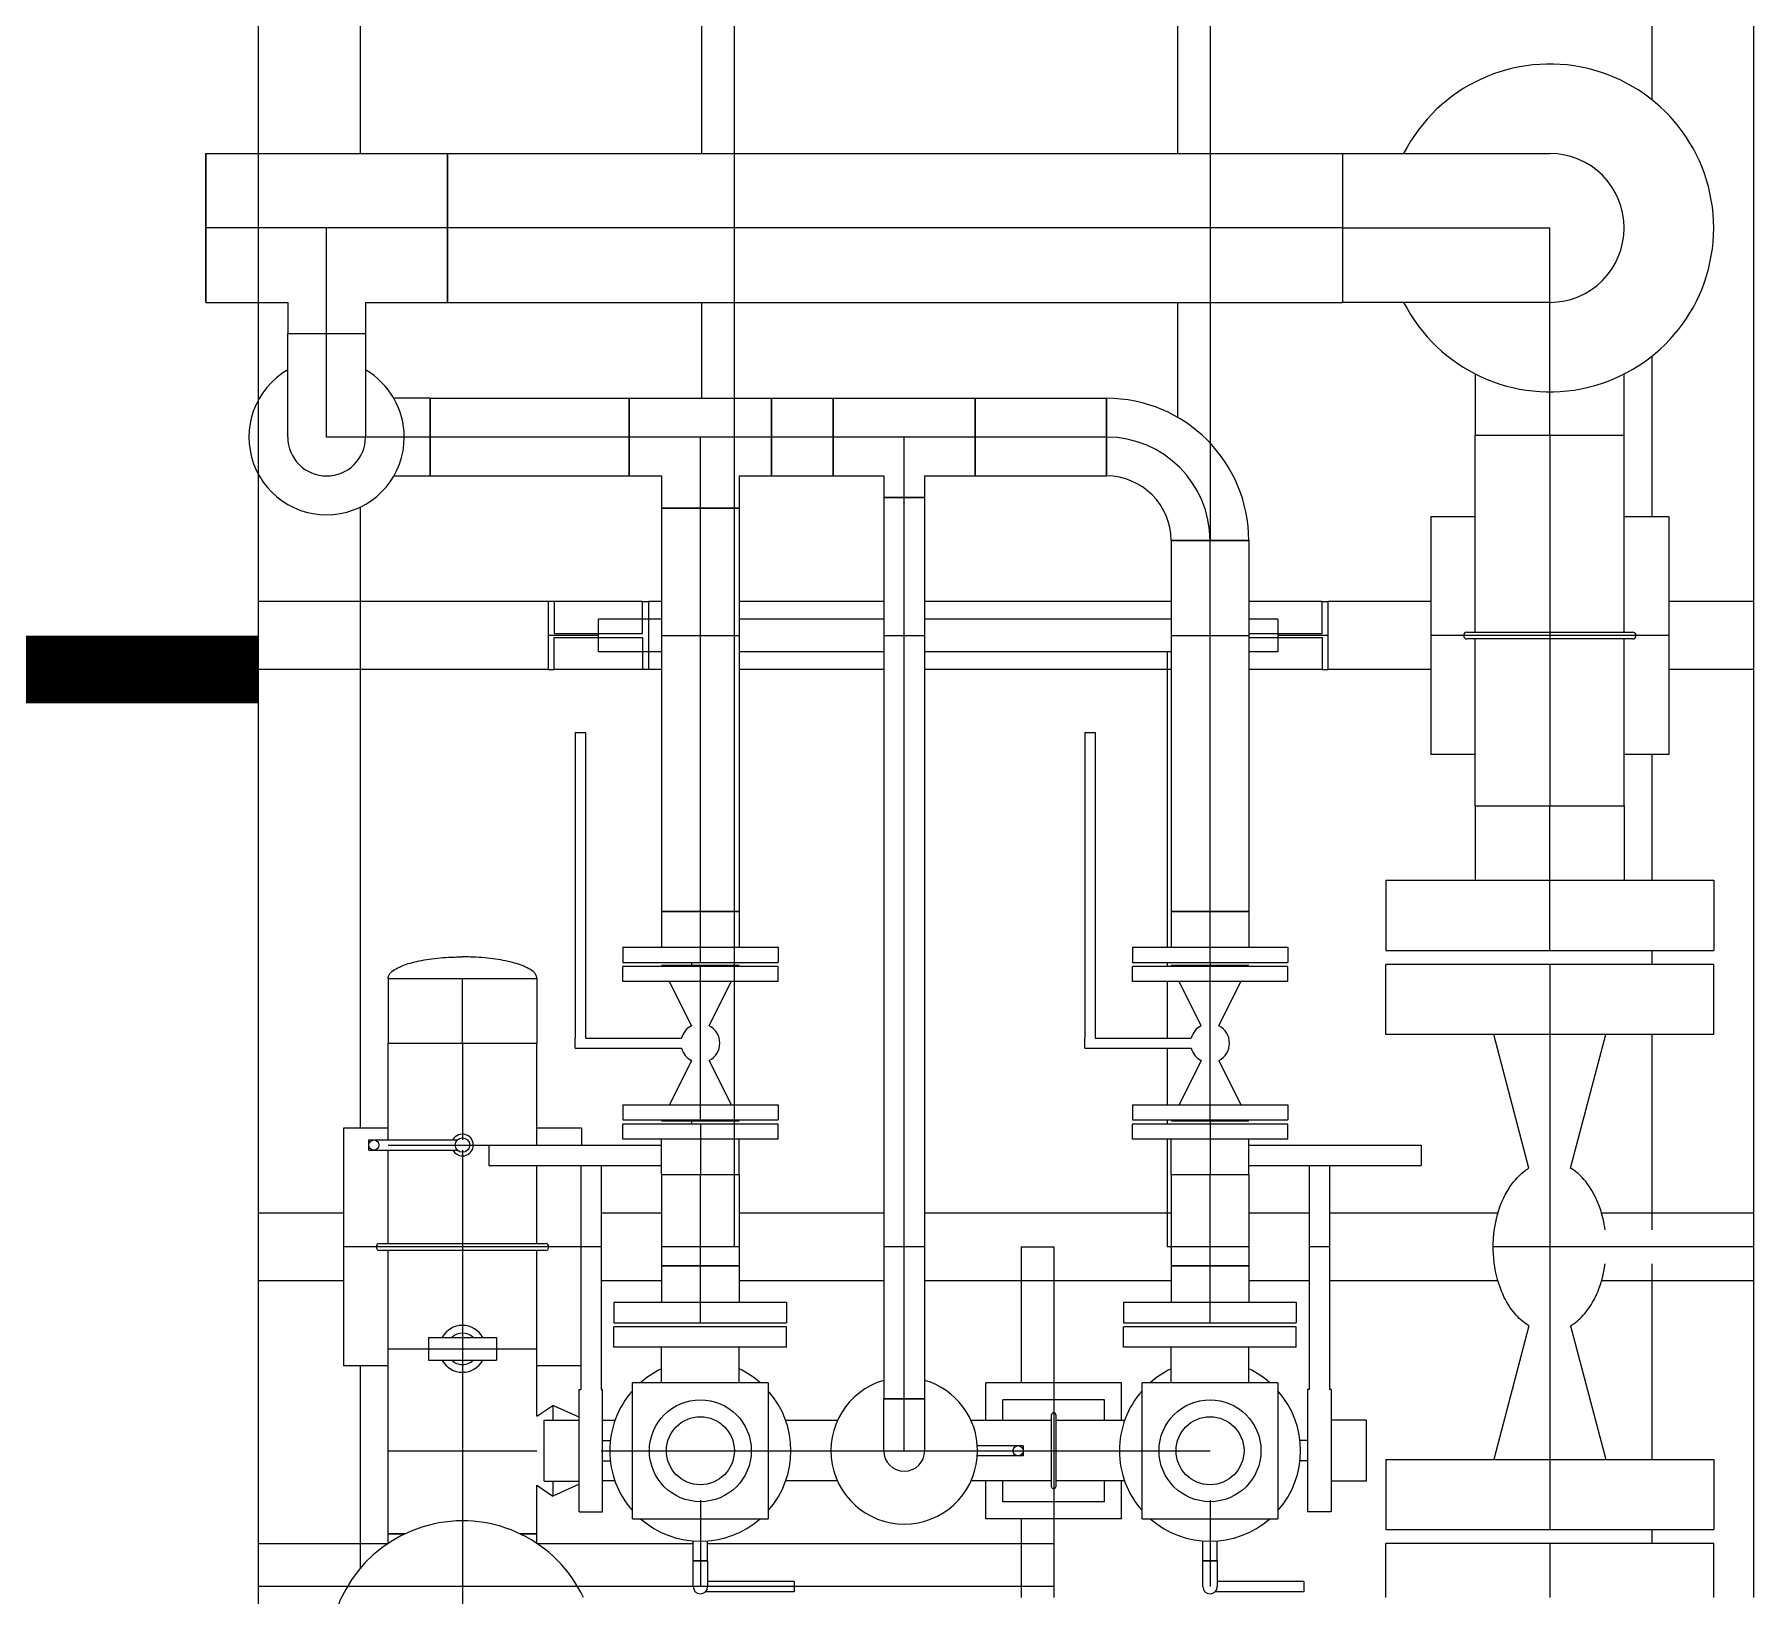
# Model space of a CAD drawing. Header units: inches. Extents: x 517790 to 538444, y 301815 to 302461.
# Drawn here: x 517889.548 to 517892.162, y 302307.929 to 302310.304 of the extents above; entities that cross this region are included whole.
import ezdxf

# ---------------------------------------------------------------- set-up
doc = ezdxf.new("R2010")
doc.units = ezdxf.units.IN
doc.header["$MEASUREMENT"] = 0
doc.layers.add('电气-接地设计-接地线', color=3, linetype='接地线')
doc.layers.add('硅胶总平面底图 工艺装置区', color=253, linetype='Continuous')
doc.styles.add('EESLTYPE', font='TXT.shx')
doc.linetypes.add('接地线', pattern='A,500,["/",EESLTYPE,S=200,R=0,X=0,Y=-100],-200,60,-200', length=960)

msp = doc.modelspace()

# ---------------------------------------------------------------- linework, layer by layer
at = {"layer": '电气-接地设计-接地线', "color": 1, "linetype": '接地线', "ltscale": 0.005, "const_width": 0.1033}
msp.add_lwpolyline([(517888.3433, 302309.3378), (517889.8891, 302309.3378)], dxfattribs=at)
at = {"layer": '硅胶总平面底图 工艺装置区', "color": 253, "linetype": 'Continuous', "lineweight": -3}
for p, q in [((517889.8891, 302310.1226), (517889.8891, 302313.1721)), ((517890.0441, 302310.1226), (517890.0441, 302313.1721)), ((517890.5628, 302310.5084), (517890.5628, 302310.1226)), ((517890.6124, 302310.5084), (517890.6124, 302310.1226)), ((517891.2862, 302310.5084), (517891.2862, 302310.1226)), ((517891.3358, 302310.5084), (517891.3358, 302310.1226)), ((517892.1624, 302310.5084), (517892.1624, 302308.4853)), ((517892.0074, 302310.4067), (517892.0074, 302310.2048)), ((517889.8087, 302310.1226), (517889.8087, 302310.0095)), ((517889.8087, 302309.8963), (517889.8087, 302310.1226)), ((517889.8087, 302310.1226), (517890.1762, 302310.1226)), ((517889.8891, 302309.8963), (517889.8891, 302310.1226)), ((517890.1762, 302309.8963), (517890.1762, 302310.1226)), ((517890.1762, 302310.1226), (517890.1762, 302309.8963)), ((517890.1762, 302310.1226), (517891.5375, 302310.1226)), ((517890.6124, 302310.1226), (517890.6124, 302309.8963)), ((517891.3358, 302310.1226), (517891.3358, 302309.8963)), ((517891.5375, 302310.1226), (517891.5375, 302309.8963)), ((517891.5375, 302310.1226), (517891.8524, 302310.1226)), ((517891.5375, 302310.1226), (517891.5375, 302309.8963)), ((517889.8087, 302310.0095), (517889.8087, 302309.8963)), ((517889.8087, 302310.0095), (517889.8087, 302310.0095)), ((517889.8087, 302310.0095), (517889.8087, 302310.0095)), ((517890.1762, 302310.0095), (517889.8087, 302310.0095)), ((517889.9925, 302309.8488), (517889.9925, 302310.0095)), ((517890.1762, 302310.0095), (517890.1762, 302310.0095)), ((517891.5375, 302310.0095), (517890.1762, 302310.0095)), ((517891.5375, 302310.0095), (517891.5375, 302310.0095)), ((517891.5375, 302310.0095), (517891.5375, 302310.0095)), ((517891.5375, 302310.0095), (517891.8524, 302310.0095)), ((517891.8524, 302309.7601), (517891.8524, 302310.0095)), ((517889.8087, 302309.8963), (517889.9334, 302309.8963)), ((517889.8891, 302309.7485), (517889.8891, 302309.8963)), ((517889.9334, 302309.8963), (517889.9334, 302309.8488)), ((517890.0515, 302309.8963), (517890.1762, 302309.8963)), ((517890.0515, 302309.8963), (517890.0515, 302309.8488)), ((517890.1762, 302309.8963), (517891.5375, 302309.8963)), ((517890.5628, 302309.8963), (517890.5628, 302309.7504)), ((517890.6124, 302309.8963), (517890.6124, 302309.7504)), ((517891.2862, 302309.8963), (517891.2862, 302309.7216)), ((517891.3358, 302309.8963), (517891.3358, 302309.6825)), ((517891.8524, 302309.8963), (517891.5375, 302309.8963)), ((517889.9334, 302309.8488), (517890.0515, 302309.8488)), ((517889.9334, 302309.6913), (517889.9334, 302309.8488)), ((517889.9334, 302309.8488), (517890.0515, 302309.8488)), ((517889.9925, 302309.8488), (517889.9925, 302309.8488)), ((517889.9925, 302309.8488), (517889.9925, 302309.8488)), ((517889.9925, 302309.6913), (517889.9925, 302309.8488)), ((517889.9925, 302309.8488), (517889.9925, 302309.8488)), ((517890.0441, 302309.8488), (517890.0441, 302309.8488)), ((517890.0515, 302309.8488), (517890.0515, 302309.6913)), ((517892.0074, 302309.8141), (517892.0074, 302309.5703)), ((517891.7392, 302309.7873), (517891.7392, 302309.6945)), ((517891.9656, 302309.6945), (517891.9656, 302309.7873)), ((517889.8891, 302309.6341), (517889.8891, 302309.7485)), ((517890.1499, 302309.7504), (517890.0947, 302309.7504)), ((517890.1499, 302309.7504), (517890.1499, 302309.6323)), ((517890.1499, 302309.7504), (517890.4526, 302309.7504)), ((517890.1499, 302309.6913), (517890.1499, 302309.7504)), ((517890.4526, 302309.6323), (517890.4526, 302309.7504)), ((517890.4526, 302309.7504), (517890.6689, 302309.7504)), ((517890.4526, 302309.7504), (517890.4526, 302309.6323)), ((517890.6124, 302309.7504), (517890.6124, 302309.5832)), ((517890.6689, 302309.7504), (517890.6689, 302309.6323)), ((517890.6689, 302309.7504), (517890.7626, 302309.7504)), ((517890.6689, 302309.6323), (517890.6689, 302309.7504)), ((517890.7626, 302309.7504), (517890.7626, 302309.6323)), ((517890.7626, 302309.6323), (517890.7626, 302309.7504)), ((517890.7626, 302309.7504), (517890.9789, 302309.7504)), ((517890.9789, 302309.6323), (517890.9789, 302309.7504)), ((517890.9789, 302309.7504), (517890.9789, 302309.6323)), ((517890.9789, 302309.7504), (517891.1783, 302309.7504)), ((517891.1783, 302309.6323), (517891.1783, 302309.7504)), ((517891.1783, 302309.7504), (517891.1783, 302309.6323)), ((517891.8524, 302309.6945), (517891.8524, 302309.7601)), ((517891.7392, 302309.6945), (517891.8524, 302309.6945)), ((517891.7392, 302309.6945), (517891.9656, 302309.6945)), ((517891.7392, 302309.3946), (517891.7392, 302309.6945)), ((517891.8524, 302309.6945), (517891.8524, 302309.6945)), ((517891.8524, 302309.6945), (517891.8524, 302309.6945)), ((517891.8524, 302309.6945), (517891.9656, 302309.6945)), ((517891.8524, 302309.6945), (517891.8524, 302309.3946)), ((517891.9656, 302309.3946), (517891.9656, 302309.6945)), ((517890.1106, 302309.6913), (517889.9925, 302309.6913)), ((517890.1499, 302309.6913), (517890.1106, 302309.6913)), ((517890.4526, 302309.6913), (517890.1499, 302309.6913)), ((517890.1499, 302309.6913), (517890.1499, 302309.6913)), ((517890.1499, 302309.6913), (517890.1499, 302309.6913)), ((517890.1499, 302309.6323), (517890.1499, 302309.6913)), ((517890.4526, 302309.6913), (517890.4527, 302309.6913)), ((517890.6689, 302309.6913), (517890.4526, 302309.6913)), ((517890.4527, 302309.6913), (517890.4527, 302309.6913)), ((517890.5608, 302309.5832), (517890.5608, 302309.6913)), ((517890.7626, 302309.6913), (517890.6689, 302309.6913)), ((517890.6689, 302309.6913), (517890.6689, 302309.6913)), ((517890.7626, 302309.6913), (517890.7626, 302309.6913)), ((517890.9789, 302309.6913), (517890.7626, 302309.6913)), ((517890.7626, 302309.6913), (517890.7627, 302309.6913)), ((517890.8708, 302309.5995), (517890.8708, 302309.6913)), ((517890.9789, 302309.6913), (517890.9789, 302309.6913)), ((517891.1783, 302309.6913), (517890.9789, 302309.6913)), ((517891.1783, 302309.6913), (517891.1783, 302309.6913)), ((517891.1783, 302309.6913), (517891.1783, 302309.6913)), ((517891.3358, 302309.6825), (517891.3358, 302309.5339)), ((517889.8891, 302307.4075), (517889.8891, 302309.6341)), ((517890.0947, 302309.6323), (517890.1499, 302309.6323)), ((517890.1499, 302309.6323), (517890.4526, 302309.6323)), ((517890.4526, 302309.6323), (517890.5017, 302309.6323)), ((517890.5017, 302309.6323), (517890.5017, 302309.5832)), ((517890.6198, 302309.6323), (517890.6689, 302309.6323)), ((517890.6198, 302309.6323), (517890.6198, 302309.5832)), ((517890.6689, 302309.6323), (517890.7626, 302309.6323)), ((517890.7626, 302309.6323), (517890.8396, 302309.6323)), ((517890.8396, 302309.6323), (517890.8396, 302309.5995)), ((517890.9019, 302309.6323), (517890.9789, 302309.6323)), ((517890.9019, 302309.6323), (517890.9019, 302309.5995)), ((517890.9789, 302309.6323), (517891.1783, 302309.6323)), ((517890.8396, 302309.5995), (517890.9019, 302309.5995)), ((517890.9019, 302309.5995), (517890.8396, 302309.5995)), ((517890.8396, 302309.5995), (517890.8396, 302308.2282)), ((517890.8708, 302309.5995), (517890.8708, 302309.5995)), ((517890.8708, 302308.2282), (517890.8708, 302309.5995)), ((517890.9019, 302309.5995), (517890.9019, 302308.2282)), ((517890.0441, 302308.6403), (517890.0441, 302309.5851)), ((517890.6198, 302309.5832), (517890.5017, 302309.5832)), ((517890.5017, 302309.5832), (517890.5017, 302308.9696)), ((517890.5017, 302309.5832), (517890.6198, 302309.5832)), ((517890.5608, 302308.9696), (517890.5608, 302309.5832)), ((517890.5608, 302309.5832), (517890.5608, 302309.5832)), ((517890.5628, 302309.5832), (517890.5628, 302309.5832)), ((517890.6124, 302309.5832), (517890.6124, 302309.3895)), ((517890.6124, 302309.5832), (517890.6124, 302309.5832)), ((517890.6198, 302309.5832), (517890.6198, 302308.9696)), ((517891.6716, 302309.5703), (517891.6716, 302309.2086)), ((517891.7392, 302309.5703), (517891.6716, 302309.5703)), ((517892.0333, 302309.5703), (517891.9656, 302309.5703)), ((517892.0333, 302309.5703), (517892.0333, 302309.2086)), ((517891.2767, 302309.5339), (517891.3948, 302309.5339)), ((517891.3948, 302309.5339), (517891.2767, 302309.5339)), ((517891.2767, 302309.5339), (517891.2767, 302308.9696)), ((517891.3358, 302309.5339), (517891.3358, 302309.5339)), ((517891.3358, 302309.5339), (517891.3358, 302309.5339)), ((517891.3358, 302308.9696), (517891.3358, 302309.5339)), ((517891.3948, 302309.5339), (517891.3948, 302308.9696)), ((517889.8891, 302309.3378), (517889.8891, 302309.4411)), ((517890.3293, 302309.4411), (517889.8891, 302309.4411)), ((517890.3293, 302309.4411), (517890.3293, 302309.3378)), ((517890.3386, 302309.4411), (517890.3293, 302309.4411)), ((517890.4729, 302309.4411), (517890.3386, 302309.4411)), ((517890.3386, 302309.4411), (517890.3386, 302309.3926)), ((517890.4729, 302309.3926), (517890.4729, 302309.4411)), ((517890.4729, 302309.4411), (517890.4822, 302309.4411)), ((517890.5017, 302309.4411), (517890.4822, 302309.4411)), ((517890.4822, 302309.4411), (517890.4822, 302309.3378)), ((517890.8396, 302309.4411), (517890.6198, 302309.4411)), ((517891.2767, 302309.4411), (517890.9019, 302309.4411)), ((517891.5063, 302309.4411), (517891.3948, 302309.4411)), ((517891.5063, 302309.3926), (517891.5063, 302309.4411)), ((517891.5063, 302309.4411), (517891.5156, 302309.4411)), ((517891.6716, 302309.4411), (517891.5156, 302309.4411)), ((517891.5156, 302309.3378), (517891.5156, 302309.4411)), ((517892.1624, 302309.4411), (517892.0333, 302309.4411)), ((517892.1624, 302309.4411), (517892.1624, 302309.3378)), ((517890.5017, 302309.4143), (517890.4058, 302309.4143)), ((517890.4058, 302309.3647), (517890.4058, 302309.4143)), ((517890.8396, 302309.4143), (517890.6198, 302309.4143)), ((517891.2767, 302309.4143), (517890.9019, 302309.4143)), ((517891.4391, 302309.4143), (517891.3948, 302309.4143)), ((517891.4391, 302309.4143), (517891.4391, 302309.3647)), ((517890.4058, 302309.3895), (517890.3293, 302309.3895)), ((517890.3386, 302309.3926), (517890.4729, 302309.3926)), ((517890.3386, 302309.3864), (517890.4729, 302309.3864)), ((517890.3386, 302309.3378), (517890.3386, 302309.3864)), ((517890.4729, 302309.3864), (517890.4729, 302309.3378)), ((517890.5017, 302309.3895), (517890.6198, 302309.3895)), ((517890.6124, 302309.3895), (517890.6124, 302308.8924)), ((517890.8396, 302309.3895), (517890.9019, 302309.3895)), ((517891.2767, 302309.3895), (517891.3948, 302309.3895)), ((517891.3948, 302309.3926), (517891.5063, 302309.3926)), ((517891.3948, 302309.3864), (517891.5063, 302309.3864)), ((517891.5156, 302309.3895), (517891.4391, 302309.3895)), ((517891.5063, 302309.3864), (517891.5063, 302309.3378)), ((517892.0333, 302309.3895), (517891.6716, 302309.3895)), ((517891.7264, 302309.3946), (517891.9785, 302309.3946)), ((517891.9785, 302309.3843), (517891.7264, 302309.3843)), ((517891.7392, 302309.1305), (517891.7392, 302309.3843)), ((517891.8524, 302309.3946), (517891.8524, 302309.3843)), ((517891.8524, 302309.3843), (517891.8524, 302309.1305)), ((517891.9656, 302309.1305), (517891.9656, 302309.3843)), ((517890.5017, 302309.3647), (517890.4058, 302309.3647)), ((517890.8396, 302309.3647), (517890.6198, 302309.3647)), ((517891.2767, 302309.3647), (517890.9019, 302309.3647)), ((517891.2707, 302309.3647), (517891.2707, 302308.9155)), ((517891.4391, 302309.3647), (517891.3948, 302309.3647)), ((517890.3293, 302309.3378), (517889.8891, 302309.3378)), ((517890.3293, 302309.3378), (517890.3386, 302309.3378)), ((517890.4729, 302309.3378), (517890.3386, 302309.3378)), ((517890.4822, 302309.3378), (517890.4729, 302309.3378)), ((517890.5017, 302309.3378), (517890.4822, 302309.3378)), ((517890.8396, 302309.3378), (517890.6198, 302309.3378)), ((517891.2767, 302309.3378), (517890.9019, 302309.3378)), ((517891.5063, 302309.3378), (517891.3948, 302309.3378)), ((517891.5063, 302309.3378), (517891.5156, 302309.3378)), ((517891.6716, 302309.3378), (517891.5156, 302309.3378)), ((517892.1624, 302309.3378), (517892.0333, 302309.3378)), ((517890.3705, 302309.2419), (517890.386, 302309.2419)), ((517890.3705, 302309.2419), (517890.3705, 302308.7772)), ((517890.386, 302309.2419), (517890.386, 302308.7772)), ((517891.1455, 302309.2419), (517891.161, 302309.2419)), ((517891.1455, 302309.2419), (517891.1455, 302308.7772)), ((517891.161, 302309.2419), (517891.161, 302308.7772)), ((517891.7392, 302309.2086), (517891.6716, 302309.2086)), ((517892.0333, 302309.2086), (517891.9656, 302309.2086)), ((517892.0074, 302309.2086), (517892.0074, 302309.0172)), ((517891.7392, 302309.1305), (517891.9656, 302309.1305)), ((517891.7392, 302309.1305), (517891.7392, 302309.0172)), ((517891.7392, 302309.1305), (517891.9656, 302309.1305)), ((517891.8524, 302308.9105), (517891.8524, 302309.1305)), ((517891.9656, 302309.1305), (517891.9656, 302309.0172)), ((517891.6031, 302309.0172), (517892.1018, 302309.0172)), ((517891.6031, 302309.0172), (517891.6031, 302308.9105)), ((517892.1018, 302309.0172), (517892.1018, 302308.9105)), ((517890.6198, 302308.9696), (517890.5017, 302308.9696)), ((517890.5017, 302308.9696), (517890.6198, 302308.9696)), ((517890.5017, 302308.9696), (517890.5017, 302308.9155)), ((517890.5608, 302308.8924), (517890.5608, 302308.9696)), ((517890.6198, 302308.9696), (517890.6198, 302308.9155)), ((517891.3948, 302308.9696), (517891.2767, 302308.9696)), ((517891.2767, 302308.9696), (517891.3948, 302308.9696)), ((517891.2767, 302308.9696), (517891.2767, 302308.9155)), ((517891.3358, 302308.8924), (517891.3358, 302308.9696)), ((517891.3948, 302308.9696), (517891.3948, 302308.9155)), ((517890.4427, 302308.9155), (517890.6789, 302308.9155)), ((517890.4427, 302308.9155), (517890.4427, 302308.8924)), ((517890.6789, 302308.9155), (517890.6789, 302308.8924)), ((517891.2177, 302308.9155), (517891.4539, 302308.9155)), ((517891.2177, 302308.9155), (517891.2177, 302308.8924)), ((517891.4539, 302308.9155), (517891.4539, 302308.8924)), ((517891.6031, 302308.9105), (517892.1018, 302308.9105)), ((517892.0074, 302308.9105), (517892.0074, 302308.8893)), ((517890.4427, 302308.8924), (517890.6789, 302308.8924)), ((517890.6789, 302308.8863), (517890.4427, 302308.8863)), ((517890.4427, 302308.8632), (517890.4427, 302308.8863)), ((517890.6198, 302308.8878), (517890.5017, 302308.8878)), ((517890.5025, 302308.8863), (517890.5017, 302308.8878)), ((517890.5473, 302308.8924), (517890.5473, 302308.8878)), ((517890.5608, 302308.6511), (517890.5608, 302308.8878)), ((517890.6124, 302308.8924), (517890.6124, 302308.8878)), ((517890.6124, 302308.8878), (517890.6124, 302308.8632)), ((517890.619, 302308.8863), (517890.6198, 302308.8878)), ((517890.6789, 302308.8632), (517890.6789, 302308.8863)), ((517891.2177, 302308.8924), (517891.4539, 302308.8924)), ((517891.4539, 302308.8863), (517891.2177, 302308.8863)), ((517891.2177, 302308.8632), (517891.2177, 302308.8863)), ((517891.2707, 302308.8924), (517891.2707, 302308.8863)), ((517891.3948, 302308.8878), (517891.2767, 302308.8878)), ((517891.2775, 302308.8863), (517891.2767, 302308.8878)), ((517891.3358, 302308.8924), (517891.3358, 302308.8878)), ((517891.3358, 302308.6511), (517891.3358, 302308.8878)), ((517891.394, 302308.8863), (517891.3948, 302308.8878)), ((517891.4539, 302308.8632), (517891.4539, 302308.8863)), ((517892.1018, 302308.8893), (517891.6031, 302308.8893)), ((517891.6031, 302308.7826), (517891.6031, 302308.8893)), ((517891.8524, 302308.8893), (517891.8524, 302308.0297)), ((517892.1018, 302308.7826), (517892.1018, 302308.8893)), ((517890.0859, 302308.8679), (517890.1991, 302308.8679)), ((517890.0859, 302308.8679), (517890.0859, 302308.7695)), ((517890.1991, 302308.7695), (517890.1991, 302308.8679)), ((517890.1991, 302308.8679), (517890.3123, 302308.8679)), ((517890.3123, 302308.8679), (517890.3123, 302308.7695)), ((517890.6789, 302308.8632), (517890.4427, 302308.8632)), ((517890.5476, 302308.7959), (517890.514, 302308.8632)), ((517890.574, 302308.7959), (517890.6076, 302308.8632)), ((517890.6124, 302308.8632), (517890.6124, 302308.6757)), ((517891.4539, 302308.8632), (517891.2177, 302308.8632)), ((517891.2707, 302308.8632), (517891.2707, 302308.7772)), ((517891.3226, 302308.7959), (517891.289, 302308.8632)), ((517891.349, 302308.7959), (517891.3826, 302308.8632)), ((517890.5473, 302308.7964), (517890.5473, 302308.7958)), ((517892.1018, 302308.7826), (517891.6031, 302308.7826)), ((517891.8208, 302308.5794), (517891.7673, 302308.7826)), ((517891.884, 302308.5794), (517891.9375, 302308.7826)), ((517892.0074, 302308.7826), (517892.0074, 302308.4853)), ((517890.0859, 302308.7695), (517890.1991, 302308.7695)), ((517890.0859, 302308.7695), (517890.3123, 302308.7695)), ((517890.0859, 302308.6222), (517890.0859, 302308.7695)), ((517890.1991, 302308.7695), (517890.1991, 302308.7695)), ((517890.1991, 302308.7695), (517890.3123, 302308.7695)), ((517890.1991, 302308.7695), (517890.1991, 302308.631)), ((517890.3123, 302308.6145), (517890.3123, 302308.7695)), ((517890.3705, 302308.7617), (517890.3705, 302308.7772)), ((517890.3705, 302308.7617), (517890.5322, 302308.7617)), ((517890.386, 302308.7772), (517890.5322, 302308.7772)), ((517891.1455, 302308.7617), (517891.1455, 302308.7772)), ((517891.1455, 302308.7617), (517891.3072, 302308.7617)), ((517891.161, 302308.7772), (517891.3072, 302308.7772)), ((517891.2707, 302308.7617), (517891.2707, 302308.6757)), ((517890.5476, 302308.743), (517890.514, 302308.6757)), ((517890.5473, 302308.7431), (517890.5473, 302308.7425)), ((517890.574, 302308.743), (517890.6076, 302308.6757)), ((517891.3226, 302308.743), (517891.289, 302308.6757)), ((517891.349, 302308.743), (517891.3826, 302308.6757)), ((517890.4427, 302308.6757), (517890.6789, 302308.6757)), ((517890.4427, 302308.6757), (517890.4427, 302308.6527)), ((517890.6124, 302308.6757), (517890.6124, 302308.6511)), ((517890.6789, 302308.6757), (517890.6789, 302308.6527)), ((517891.2177, 302308.6757), (517891.4539, 302308.6757)), ((517891.2177, 302308.6757), (517891.2177, 302308.6527)), ((517891.4539, 302308.6757), (517891.4539, 302308.6527)), ((517890.4427, 302308.6527), (517890.6789, 302308.6527)), ((517890.5025, 302308.6527), (517890.5017, 302308.6511)), ((517890.5017, 302308.6511), (517890.6198, 302308.6511)), ((517890.5473, 302308.6511), (517890.5473, 302308.6465)), ((517890.6124, 302308.6511), (517890.6124, 302308.6465)), ((517890.619, 302308.6527), (517890.6198, 302308.6511)), ((517891.2177, 302308.6527), (517891.4539, 302308.6527)), ((517891.2707, 302308.6527), (517891.2707, 302308.6465)), ((517891.2775, 302308.6527), (517891.2767, 302308.6511)), ((517891.2767, 302308.6511), (517891.3948, 302308.6511)), ((517891.3358, 302308.6511), (517891.3358, 302308.6465)), ((517891.394, 302308.6527), (517891.3948, 302308.6511)), ((517890.0183, 302308.6403), (517890.0183, 302308.2786)), ((517890.0859, 302308.6403), (517890.0183, 302308.6403)), ((517890.0565, 302308.6145), (517890.0565, 302308.6222)), ((517890.0565, 302308.6222), (517890.1913, 302308.6222)), ((517890.1991, 302308.631), (517890.1991, 302308.6222)), ((517890.3799, 302308.6403), (517890.3123, 302308.6403)), ((517890.3799, 302308.6403), (517890.3799, 302308.6145)), ((517890.6789, 302308.6465), (517890.4427, 302308.6465)), ((517890.4427, 302308.6235), (517890.4427, 302308.6465)), ((517890.6789, 302308.6235), (517890.4427, 302308.6235)), ((517890.5017, 302308.5693), (517890.5017, 302308.6235)), ((517890.5608, 302308.6465), (517890.5608, 302308.5693)), ((517890.6124, 302308.6465), (517890.6124, 302308.4595)), ((517890.6198, 302308.5693), (517890.6198, 302308.6235)), ((517890.6789, 302308.6235), (517890.6789, 302308.6465)), ((517891.4539, 302308.6465), (517891.2177, 302308.6465)), ((517891.2177, 302308.6235), (517891.2177, 302308.6465)), ((517891.4539, 302308.6235), (517891.2177, 302308.6235)), ((517891.2707, 302308.6235), (517891.2707, 302308.4595)), ((517891.2767, 302308.5693), (517891.2767, 302308.6235)), ((517891.3358, 302308.6465), (517891.3358, 302308.5693)), ((517891.3948, 302308.5693), (517891.3948, 302308.6235)), ((517891.4539, 302308.6235), (517891.4539, 302308.6465)), ((517890.0565, 302308.6067), (517890.0565, 302308.6145)), ((517890.0565, 302308.6067), (517890.1913, 302308.6067)), ((517890.0859, 302308.6145), (517890.3123, 302308.6145)), ((517890.0859, 302308.4646), (517890.0859, 302308.6067)), ((517890.1991, 302308.6067), (517890.1991, 302308.5979)), ((517890.1991, 302308.5979), (517890.1991, 302308.4646)), ((517890.2394, 302308.6145), (517890.5017, 302308.6145)), ((517890.2394, 302308.6145), (517890.2394, 302308.5835)), ((517891.3948, 302308.6145), (517891.6571, 302308.6145)), ((517891.6571, 302308.6145), (517891.6571, 302308.5835)), ((517890.2394, 302308.5835), (517890.5017, 302308.5835)), ((517890.3123, 302308.4646), (517890.3123, 302308.5835)), ((517890.3789, 302308.5835), (517890.3789, 302308.2425)), ((517890.4099, 302308.5835), (517890.4099, 302308.2425)), ((517890.6198, 302308.5693), (517890.5017, 302308.5693)), ((517890.5017, 302308.5693), (517890.5017, 302308.431)), ((517890.6198, 302308.5693), (517890.5017, 302308.5693)), ((517890.5608, 302308.431), (517890.5608, 302308.5693)), ((517890.6198, 302308.5693), (517890.6198, 302308.431)), ((517891.3948, 302308.5693), (517891.2767, 302308.5693)), ((517891.3948, 302308.5693), (517891.2767, 302308.5693)), ((517891.2767, 302308.5693), (517891.2767, 302308.431)), ((517891.3358, 302308.431), (517891.3358, 302308.5693)), ((517891.3948, 302308.5835), (517891.6571, 302308.5835)), ((517891.3948, 302308.5693), (517891.3948, 302308.431)), ((517891.4866, 302308.5835), (517891.4866, 302308.2425)), ((517891.5176, 302308.5835), (517891.5176, 302308.2425)), ((517890.0183, 302308.5111), (517889.8891, 302308.5111)), ((517889.8891, 302308.4078), (517889.8891, 302308.5111)), ((517890.5017, 302308.5111), (517890.4099, 302308.5111)), ((517890.8396, 302308.5111), (517890.6198, 302308.5111)), ((517891.2767, 302308.5111), (517890.9019, 302308.5111)), ((517891.4866, 302308.5111), (517891.3948, 302308.5111)), ((517891.7737, 302308.5111), (517891.5176, 302308.5111)), ((517892.1624, 302308.5111), (517891.9312, 302308.5111)), ((517892.1624, 302308.5111), (517892.1624, 302308.4853)), ((517890.073, 302308.4646), (517890.3252, 302308.4646)), ((517890.1991, 302308.4646), (517890.1991, 302308.4543)), ((517892.1624, 302308.4853), (517892.1624, 302308.4336)), ((517890.4099, 302308.4595), (517890.0183, 302308.4595)), ((517890.3252, 302308.4543), (517890.073, 302308.4543)), ((517890.0859, 302308.3045), (517890.0859, 302308.4543)), ((517890.1991, 302308.4543), (517890.1991, 302308.3401)), ((517890.3123, 302308.3045), (517890.3123, 302308.4543)), ((517890.6198, 302308.4595), (517890.5017, 302308.4595)), ((517890.9019, 302308.4595), (517890.8396, 302308.4595)), ((517891.0485, 302308.4595), (517891.0981, 302308.4595)), ((517891.0485, 302308.4595), (517891.0485, 302308.2528)), ((517891.0981, 302308.4595), (517891.0981, 302308.2528)), ((517891.2767, 302308.4595), (517891.2707, 302308.4595)), ((517891.3948, 302308.4595), (517891.2767, 302308.4595)), ((517891.5176, 302308.4595), (517891.4866, 302308.4595)), ((517892.1624, 302308.4595), (517891.7665, 302308.4595)), ((517890.6198, 302308.431), (517890.5017, 302308.431)), ((517890.5017, 302308.431), (517890.5608, 302308.431)), ((517890.5017, 302308.431), (517890.5017, 302308.3754)), ((517890.5608, 302308.3442), (517890.5608, 302308.431)), ((517890.5608, 302308.431), (517890.6198, 302308.431)), ((517890.6198, 302308.431), (517890.6198, 302308.3754)), ((517891.3948, 302308.431), (517891.2767, 302308.431)), ((517891.2767, 302308.431), (517891.3358, 302308.431)), ((517891.2767, 302308.431), (517891.2767, 302308.3754)), ((517891.3358, 302308.3442), (517891.3358, 302308.431)), ((517891.3358, 302308.431), (517891.3948, 302308.431)), ((517891.3948, 302308.431), (517891.3948, 302308.3754)), ((517892.0074, 302308.4336), (517892.0074, 302308.1363)), ((517892.1624, 302308.4336), (517892.1624, 302308.4078)), ((517892.1624, 302308.4336), (517892.1624, 302307.9264)), ((517890.0183, 302308.4078), (517889.8891, 302308.4078)), ((517890.5017, 302308.4078), (517890.4099, 302308.4078)), ((517890.8396, 302308.4078), (517890.6198, 302308.4078)), ((517891.2767, 302308.4078), (517890.9019, 302308.4078)), ((517891.4866, 302308.4078), (517891.3948, 302308.4078)), ((517891.7737, 302308.4078), (517891.5176, 302308.4078)), ((517892.1624, 302308.4078), (517891.9312, 302308.4078)), ((517890.4295, 302308.3754), (517890.5608, 302308.3754)), ((517890.4295, 302308.3754), (517890.4295, 302308.3442)), ((517890.5608, 302308.3754), (517890.692, 302308.3754)), ((517890.692, 302308.3754), (517890.692, 302308.3442)), ((517891.2045, 302308.3754), (517891.3358, 302308.3754)), ((517891.2045, 302308.3754), (517891.2045, 302308.3442)), ((517891.3358, 302308.3754), (517891.467, 302308.3754)), ((517891.467, 302308.3754), (517891.467, 302308.3442)), ((517890.1991, 302308.3401), (517890.1991, 302308.3045)), ((517890.4295, 302308.3442), (517890.5608, 302308.3442)), ((517890.5608, 302308.338), (517890.4295, 302308.338)), ((517890.4295, 302308.3068), (517890.4295, 302308.338)), ((517890.5608, 302308.3442), (517890.692, 302308.3442)), ((517890.692, 302308.338), (517890.5608, 302308.338)), ((517890.692, 302308.3068), (517890.692, 302308.338)), ((517891.2045, 302308.3442), (517891.3358, 302308.3442)), ((517891.3358, 302308.338), (517891.2045, 302308.338)), ((517891.2045, 302308.3068), (517891.2045, 302308.338)), ((517891.3358, 302308.3442), (517891.467, 302308.3442)), ((517891.467, 302308.338), (517891.3358, 302308.338)), ((517891.467, 302308.3068), (517891.467, 302308.338)), ((517891.8208, 302308.3396), (517891.7673, 302308.1363)), ((517891.884, 302308.3396), (517891.9375, 302308.1363)), ((517890.1474, 302308.3217), (517890.1991, 302308.3217)), ((517890.1474, 302308.3217), (517890.1474, 302308.2873)), ((517890.1991, 302308.3217), (517890.2508, 302308.3217)), ((517890.2508, 302308.3217), (517890.2508, 302308.2873)), ((517890.0859, 302308.3045), (517890.3123, 302308.3045)), ((517890.0859, 302308.1495), (517890.0859, 302308.3045)), ((517890.1474, 302308.2873), (517890.1991, 302308.2873)), ((517890.1991, 302308.3045), (517890.1991, 302308.3045)), ((517890.1991, 302308.3045), (517890.1991, 302308.3045)), ((517890.1991, 302308.3045), (517890.1991, 302308.2688)), ((517890.1991, 302308.2873), (517890.2508, 302308.2873)), ((517890.3123, 302308.202), (517890.3123, 302308.3045)), ((517890.5608, 302308.3068), (517890.4295, 302308.3068)), ((517890.5017, 302308.2528), (517890.5017, 302308.3068)), ((517890.692, 302308.3068), (517890.5608, 302308.3068)), ((517890.6198, 302308.2528), (517890.6198, 302308.3068)), ((517891.3358, 302308.3068), (517891.2045, 302308.3068)), ((517891.2767, 302308.2528), (517891.2767, 302308.3068)), ((517891.467, 302308.3068), (517891.3358, 302308.3068)), ((517891.3948, 302308.2528), (517891.3948, 302308.3068)), ((517890.0859, 302308.2786), (517890.0183, 302308.2786)), ((517890.0441, 302307.9712), (517890.0441, 302308.2786)), ((517890.1991, 302308.2688), (517890.1991, 302308.1495)), ((517890.3789, 302308.2786), (517890.3123, 302308.2786)), ((517890.3766, 302308.0565), (517890.3766, 302308.2425)), ((517890.3766, 302308.2425), (517890.3789, 302308.2425)), ((517890.4099, 302308.2425), (517890.4122, 302308.2425)), ((517890.4122, 302308.0565), (517890.4122, 302308.2425)), ((517890.6641, 302308.2528), (517890.4574, 302308.2528)), ((517890.4574, 302308.0461), (517890.4574, 302308.2528)), ((517890.6641, 302308.2528), (517890.6641, 302308.0461)), ((517891.2014, 302308.2528), (517890.9948, 302308.2528)), ((517890.9948, 302308.1954), (517890.9948, 302308.2528)), ((517891.0981, 302308.2528), (517891.0981, 302308.0461)), ((517891.2014, 302308.1954), (517891.2014, 302308.2528)), ((517891.4391, 302308.2528), (517891.2324, 302308.2528)), ((517891.2324, 302308.0461), (517891.2324, 302308.2528)), ((517891.4391, 302308.2528), (517891.4391, 302308.0461)), ((517891.4843, 302308.2425), (517891.4843, 302308.0565)), ((517891.4866, 302308.2425), (517891.4843, 302308.2425)), ((517891.52, 302308.2425), (517891.5176, 302308.2425)), ((517891.52, 302308.2425), (517891.52, 302308.0565)), ((517890.3123, 302308.202), (517890.3367, 302308.2184)), ((517890.3367, 302308.2184), (517890.3367, 302308.196)), ((517890.3766, 302308.2005), (517890.3367, 302308.2184)), ((517890.9019, 302308.2282), (517890.8396, 302308.2282)), ((517890.8396, 302308.2282), (517890.9019, 302308.2282)), ((517890.8396, 302308.1495), (517890.8396, 302308.2282)), ((517890.8708, 302308.2282), (517890.8708, 302308.2282)), ((517890.8708, 302308.2282), (517890.8708, 302308.2282)), ((517890.8708, 302308.1495), (517890.8708, 302308.2282)), ((517890.9019, 302308.2282), (517890.9019, 302308.1495)), ((517891.1756, 302308.227), (517891.0206, 302308.227)), ((517891.0206, 302308.1954), (517891.0206, 302308.227)), ((517891.095, 302308.0947), (517891.095, 302308.2042)), ((517891.1012, 302308.2042), (517891.1012, 302308.0947)), ((517891.1756, 302308.1954), (517891.1756, 302308.227)), ((517890.3231, 302308.103), (517890.3231, 302308.196)), ((517890.3231, 302308.196), (517890.3766, 302308.196)), ((517890.4309, 302308.1954), (517890.4122, 302308.1954)), ((517890.7691, 302308.1954), (517890.6907, 302308.1954)), ((517891.095, 302308.1954), (517890.9724, 302308.1954)), ((517891.2059, 302308.1954), (517891.1012, 302308.1954)), ((517891.5734, 302308.196), (517891.52, 302308.196)), ((517891.5734, 302308.196), (517891.5734, 302308.103)), ((517890.4122, 302308.165), (517890.4239, 302308.165)), ((517891.0516, 302308.1572), (517890.9821, 302308.1572)), ((517891.0516, 302308.1572), (517891.0516, 302308.1495)), ((517891.4843, 302308.165), (517891.4727, 302308.165)), ((517890.0859, 302308.1495), (517890.3123, 302308.1495)), ((517890.0859, 302308.0232), (517890.0859, 302308.1495)), ((517890.1991, 302308.1495), (517890.1991, 302308.1495)), ((517890.1991, 302308.1495), (517890.1991, 302308.1495)), ((517890.1991, 302308.1495), (517890.1991, 302308.0429)), ((517890.4099, 302308.1495), (517890.4721, 302308.1495)), ((517890.4122, 302308.134), (517890.4239, 302308.134)), ((517890.4721, 302308.1495), (517890.4721, 302308.1495)), ((517890.4721, 302308.1495), (517890.6495, 302308.1495)), ((517890.6495, 302308.1495), (517890.6495, 302308.1495)), ((517890.6495, 302308.1495), (517890.6495, 302308.1495)), ((517890.6495, 302308.1495), (517890.6986, 302308.1495)), ((517890.6986, 302308.1495), (517890.7592, 302308.1495)), ((517890.7592, 302308.1495), (517890.7821, 302308.1495)), ((517890.7821, 302308.1495), (517890.7821, 302308.1495)), ((517890.7821, 302308.1495), (517890.9595, 302308.1495)), ((517890.9595, 302308.1495), (517891.0516, 302308.1495)), ((517890.9595, 302308.1495), (517890.9595, 302308.1495)), ((517890.9595, 302308.1495), (517890.9595, 302308.1495)), ((517891.0516, 302308.1417), (517890.9821, 302308.1417)), ((517891.0516, 302308.1495), (517891.095, 302308.1495)), ((517891.0516, 302308.1495), (517891.0516, 302308.1417)), ((517891.095, 302308.1495), (517891.1012, 302308.1495)), ((517891.1012, 302308.1495), (517891.198, 302308.1495)), ((517891.198, 302308.1495), (517891.2177, 302308.1495)), ((517891.2177, 302308.1495), (517891.2177, 302308.1495)), ((517891.2177, 302308.1495), (517891.2177, 302308.1495)), ((517891.2177, 302308.1495), (517891.3358, 302308.1495)), ((517891.4843, 302308.134), (517891.4727, 302308.134)), ((517891.6031, 302308.1363), (517892.1018, 302308.1363)), ((517891.6031, 302308.1363), (517891.6031, 302308.0297)), ((517892.1018, 302308.1363), (517892.1018, 302308.0297)), ((517890.3231, 302308.103), (517890.3766, 302308.103)), ((517890.3367, 302308.103), (517890.3367, 302308.0806)), ((517890.3766, 302308.0985), (517890.3367, 302308.0806)), ((517890.4309, 302308.1035), (517890.4122, 302308.1035)), ((517890.7691, 302308.1035), (517890.6907, 302308.1035)), ((517891.095, 302308.1035), (517890.9724, 302308.1035)), ((517890.9948, 302308.0461), (517890.9948, 302308.1035)), ((517891.0206, 302308.072), (517891.0206, 302308.1035)), ((517891.2059, 302308.1035), (517891.1012, 302308.1035)), ((517891.1756, 302308.072), (517891.1756, 302308.1035)), ((517891.2014, 302308.0461), (517891.2014, 302308.1035)), ((517891.5734, 302308.103), (517891.52, 302308.103)), ((517890.3123, 302308.097), (517890.3367, 302308.0806)), ((517890.3123, 302308.0232), (517890.3123, 302308.097)), ((517890.5608, 302308.0741), (517890.5608, 302308.0742)), ((517890.5608, 302308.0742), (517890.5608, 302308.0742)), ((517890.5608, 302308.0741), (517890.5608, 302308.0117)), ((517891.3358, 302308.0742), (517891.3358, 302308.0742)), ((517891.3358, 302308.0741), (517891.3358, 302308.0742)), ((517891.3358, 302308.0741), (517891.3358, 302308.0117)), ((517890.3766, 302308.0565), (517890.4122, 302308.0565)), ((517890.4574, 302308.0461), (517890.6641, 302308.0461)), ((517891.2014, 302308.0461), (517890.9948, 302308.0461)), ((517891.1756, 302308.072), (517891.0206, 302308.072)), ((517891.0485, 302308.0461), (517891.0485, 302307.9264)), ((517891.0981, 302308.0461), (517891.0981, 302307.9264)), ((517891.2324, 302308.0461), (517891.4391, 302308.0461)), ((517891.52, 302308.0565), (517891.4843, 302308.0565)), ((517890.1118, 302308.0232), (517890.0859, 302308.0232)), ((517890.0859, 302308.0085), (517890.0859, 302308.0232)), ((517890.0859, 302308.0232), (517890.1118, 302308.0232)), ((517890.1991, 302308.0429), (517890.1991, 302308.0232)), ((517890.1991, 302308.0232), (517890.1991, 302308.0232)), ((517890.1991, 302308.0232), (517890.1991, 302307.6558)), ((517890.3123, 302308.0232), (517890.2864, 302308.0232)), ((517890.2864, 302308.0232), (517890.3123, 302308.0232)), ((517890.3123, 302308.0085), (517890.3123, 302308.0232)), ((517891.6031, 302308.0297), (517892.1018, 302308.0297)), ((517892.0074, 302308.0297), (517892.0074, 302308.0084)), ((517889.8891, 302307.9428), (517889.8891, 302308.0079)), ((517890.0851, 302308.0079), (517889.8891, 302308.0079)), ((517890.5498, 302308.0079), (517890.3132, 302308.0079)), ((517890.5498, 302307.9822), (517890.5498, 302308.0121)), ((517890.5608, 302308.0117), (517890.5608, 302307.9822)), ((517890.5718, 302307.9822), (517890.5718, 302308.0121)), ((517891.0981, 302308.0079), (517890.5718, 302308.0079)), ((517891.0981, 302308.0079), (517891.0981, 302307.9428)), ((517891.3247, 302307.9822), (517891.3247, 302308.0121)), ((517891.3358, 302308.0117), (517891.3358, 302307.9822)), ((517891.3468, 302307.9822), (517891.3468, 302308.0121)), ((517892.1018, 302308.0084), (517891.6031, 302308.0084)), ((517891.6031, 302307.9264), (517891.6031, 302308.0084)), ((517891.8524, 302308.0084), (517891.8524, 302307.9264)), ((517892.1018, 302307.9264), (517892.1018, 302308.0084)), ((517890.5498, 302307.9822), (517890.5718, 302307.9822)), ((517890.5718, 302307.9822), (517890.5498, 302307.9822)), ((517890.5498, 302307.9428), (517890.5498, 302307.9822)), ((517890.5608, 302307.9822), (517890.5608, 302307.9822)), ((517890.5608, 302307.9822), (517890.5608, 302307.9822)), ((517890.5608, 302307.9822), (517890.5608, 302307.9428)), ((517890.5718, 302307.9822), (517890.5718, 302307.9428)), ((517891.3468, 302307.9822), (517891.3247, 302307.9822)), ((517891.3247, 302307.9428), (517891.3247, 302307.9822)), ((517891.3247, 302307.9822), (517891.3468, 302307.9822)), ((517891.3358, 302307.9822), (517891.3358, 302307.9822)), ((517891.3358, 302307.9822), (517891.3358, 302307.9822)), ((517891.3358, 302307.9822), (517891.3358, 302307.9428)), ((517891.3468, 302307.9822), (517891.3468, 302307.9428)), ((517890.0239, 302307.9428), (517889.8891, 302307.9428)), ((517890.3743, 302307.9428), (517890.0239, 302307.9428)), ((517890.5498, 302307.9428), (517890.3743, 302307.9428)), ((517890.7034, 302307.9428), (517890.5498, 302307.9428)), ((517890.7034, 302307.9506), (517890.5718, 302307.9506)), ((517890.7034, 302307.9506), (517890.7034, 302307.9351)), ((517891.0981, 302307.9428), (517890.7034, 302307.9428)), ((517891.4784, 302307.9506), (517891.3468, 302307.9506)), ((517891.4784, 302307.9506), (517891.4784, 302307.9351)), ((517890.7034, 302307.9351), (517890.5686, 302307.9351)), ((517891.4784, 302307.9351), (517891.3436, 302307.9351))]:
    msp.add_line(p, q, dxfattribs=at)
for centre, radius in [((517890.0643, 302308.6145), 0.00775), ((517890.1991, 302308.6145), 0.011), ((517890.5608, 302308.1495), 0.0775), ((517891.3358, 302308.1495), 0.0775), ((517890.5608, 302308.1495), 0.0517), ((517891.3358, 302308.1495), 0.0517), ((517891.0439, 302308.1495), 0.00775)]:
    msp.add_circle(centre, radius, dxfattribs=at)
for centre, radius, start, end in [((517891.8524, 302310.0095), 0.2493, 0, 153.0028), ((517891.8524, 302310.0095), 0.1132, 0, 90), ((517891.8524, 302310.0095), 0.1132, 270, 90), ((517891.8524, 302310.0095), 0.2493, 206.9972, 0), ((517891.8524, 302310.0095), 0.1132, 270, 0), ((517889.9925, 302309.6913), 0.1181, 120, 0), ((517889.9925, 302309.6913), 0.1181, 0, 60), ((517891.1783, 302309.5339), 0.2165, 0, 90), ((517889.9925, 302309.6913), 0.0591, 180, 0), ((517889.9925, 302309.6913), 0.0591, 180, 0), ((517891.1783, 302309.5339), 0.1575, 0, 90), ((517891.1783, 302309.5339), 0.0984, 0, 90), ((517891.7264, 302309.3895), 0.00517, 90, 270), ((517891.9785, 302309.3895), 0.00517, 270, 90), ((517890.5608, 302308.7695), 0.0296, 116.5142, 164.818), ((517890.5608, 302308.7695), 0.0296, 0, 63.4858), ((517891.3358, 302308.7695), 0.0296, 116.5142, 164.818), ((517891.3358, 302308.7695), 0.0296, 0, 63.4858), ((517890.5608, 302308.7695), 0.0296, 195.182, 243.4858), ((517890.5608, 302308.7695), 0.0296, 296.5142, 0), ((517891.3358, 302308.7695), 0.0296, 195.182, 243.4858), ((517891.3358, 302308.7695), 0.0296, 296.5142, 0), ((517890.1991, 302308.6145), 0.0165, 270, 152.0506), ((517890.1991, 302308.6145), 0.0165, 207.9494, 270), ((517890.073, 302308.4595), 0.00517, 90, 270), ((517890.3252, 302308.4595), 0.00517, 270, 90), ((517890.1991, 302308.3045), 0.0356, 28.8738, 151.1262), ((517890.1991, 302308.3045), 0.0238, 46.4125, 133.5875), ((517890.1991, 302308.3045), 0.0356, 208.8738, 270), ((517890.1991, 302308.3045), 0.0238, 226.4125, 270), ((517890.1991, 302308.3045), 0.0356, 270, 331.1262), ((517890.1991, 302308.3045), 0.0238, 270, 313.5875), ((517890.5608, 302308.1495), 0.1378, 115.3769, 131.4177), ((517890.5608, 302308.1495), 0.1378, 48.5823, 64.6231), ((517890.8708, 302308.1495), 0.1115, 106.2251, 0), ((517890.8708, 302308.1495), 0.1115, 0, 73.7749), ((517891.3358, 302308.1495), 0.1378, 115.3769, 131.4177), ((517891.3358, 302308.1495), 0.1378, 48.5823, 64.6231), ((517890.5608, 302308.1495), 0.1378, 138.5823, 180), ((517890.5608, 302308.1495), 0.1378, 318.5823, 41.4177), ((517891.3358, 302308.1495), 0.1378, 138.5823, 180), ((517891.3358, 302308.1495), 0.1378, 318.5823, 41.4177), ((517891.0981, 302308.2042), 0.0031, 0, 180), ((517890.5608, 302308.1495), 0.1378, 180, 221.4177), ((517890.8708, 302308.1495), 0.0312, 180, 0), ((517890.8708, 302308.1495), 0.0312, 180, 0), ((517891.3358, 302308.1495), 0.1378, 180, 221.4177), ((517891.0981, 302308.0947), 0.0031, 180, 0), ((517890.5608, 302308.1495), 0.1378, 228.5823, 311.4177), ((517891.3358, 302308.1495), 0.1378, 228.5823, 311.4177), ((517890.1991, 302307.8395), 0.2034, 25.3039, 334.6961), ((517890.5608, 302307.9428), 0.011, 180, 0), ((517890.5608, 302307.9428), 0.011, 180, 0), ((517891.3358, 302307.9428), 0.011, 180, 0), ((517891.3358, 302307.9428), 0.011, 180, 0)]:
    msp.add_arc(centre, radius, start, end, dxfattribs=at)
for points, knots in [([(517890.0859, 302308.8679), (517890.0859, 302308.8689), (517890.0861, 302308.8699), (517890.0864, 302308.8709), (517890.0868, 302308.872), (517890.0873, 302308.8731), (517890.0881, 302308.8742), (517890.089, 302308.8756), (517890.0903, 302308.877), (517890.0918, 302308.8784), (517890.0942, 302308.8804), (517890.0972, 302308.8823), (517890.1009, 302308.8842), (517890.1068, 302308.8872), (517890.1143, 302308.8899), (517890.1231, 302308.8922), (517890.1319, 302308.8945), (517890.1419, 302308.8964), (517890.1527, 302308.8978), (517890.1635, 302308.8992), (517890.1751, 302308.9001), (517890.1869, 302308.9005), (517890.191, 302308.9006), (517890.195, 302308.9007), (517890.1991, 302308.9007)], [0, 0, 0, 0, 0.092754, 0.092754, 0.092754, 0.194182, 0.194182, 0.194182, 0.32459, 0.32459, 0.32459, 0.520197, 0.520197, 0.520197, 0.834357, 0.834357, 0.834357, 1.148516, 1.148516, 1.148516, 1.462675, 1.462675, 1.462675, 1.570796, 1.570796, 1.570796, 1.570796]), ([(517890.3123, 302308.8679), (517890.3123, 302308.8689), (517890.3121, 302308.8699), (517890.3118, 302308.8709), (517890.3115, 302308.872), (517890.3109, 302308.8731), (517890.3102, 302308.8742), (517890.3092, 302308.8756), (517890.308, 302308.877), (517890.3064, 302308.8784), (517890.304, 302308.8804), (517890.301, 302308.8823), (517890.2973, 302308.8842), (517890.2914, 302308.8872), (517890.2839, 302308.8899), (517890.2751, 302308.8922), (517890.2664, 302308.8945), (517890.2563, 302308.8964), (517890.2455, 302308.8978), (517890.2347, 302308.8992), (517890.2231, 302308.9001), (517890.2113, 302308.9005), (517890.2073, 302308.9006), (517890.2032, 302308.9007), (517890.1991, 302308.9007)], [0, 0, 0, 0, 0.092754, 0.092754, 0.092754, 0.194182, 0.194182, 0.194182, 0.32459, 0.32459, 0.32459, 0.520197, 0.520197, 0.520197, 0.834357, 0.834357, 0.834357, 1.148516, 1.148516, 1.148516, 1.462675, 1.462675, 1.462675, 1.570796, 1.570796, 1.570796, 1.570796]), ([(517891.8208, 302308.3396), (517891.8192, 302308.3405), (517891.8175, 302308.3416), (517891.8159, 302308.3427), (517891.8091, 302308.3475), (517891.8028, 302308.3536), (517891.7971, 302308.3609), (517891.7899, 302308.3698), (517891.7838, 302308.3805), (517891.779, 302308.3924), (517891.7729, 302308.4074), (517891.7689, 302308.4243), (517891.7673, 302308.4416), (517891.7654, 302308.4618), (517891.7668, 302308.4827), (517891.7713, 302308.502), (517891.7755, 302308.5203), (517891.7826, 302308.5371), (517891.7918, 302308.5508), (517891.7988, 302308.5613), (517891.807, 302308.57), (517891.816, 302308.5763), (517891.8176, 302308.5774), (517891.8192, 302308.5784), (517891.8208, 302308.5794)], [0.376222, 0.376222, 0.376222, 0.376222, 0.43862, 0.43862, 0.43862, 0.70005, 0.70005, 0.70005, 1.024067, 1.024067, 1.024067, 1.43199, 1.43199, 1.43199, 1.906884, 1.906884, 1.906884, 2.35788, 2.35788, 2.35788, 2.704097, 2.704097, 2.704097, 2.765371, 2.765371, 2.765371, 2.765371]), ([(517891.9366, 302308.4853), (517891.9359, 302308.491), (517891.9348, 302308.4965), (517891.9336, 302308.502), (517891.9293, 302308.5203), (517891.9223, 302308.5371), (517891.9131, 302308.5508), (517891.9061, 302308.5613), (517891.8978, 302308.57), (517891.8888, 302308.5763), (517891.8873, 302308.5774), (517891.8856, 302308.5784), (517891.884, 302308.5794)], [1.7725182, 1.7725182, 1.7725182, 1.7725182, 1.9068845, 1.9068845, 1.9068845, 2.3578803, 2.3578803, 2.3578803, 2.7040974, 2.7040974, 2.7040974, 2.765371, 2.765371, 2.765371, 2.765371]), ([(517891.884, 302308.3396), (517891.8857, 302308.3405), (517891.8873, 302308.3416), (517891.8889, 302308.3427), (517891.8957, 302308.3475), (517891.9021, 302308.3536), (517891.9078, 302308.3609), (517891.9149, 302308.3698), (517891.921, 302308.3805), (517891.9259, 302308.3924), (517891.931, 302308.4051), (517891.9347, 302308.4191), (517891.9366, 302308.4336)], [0.3762216, 0.3762216, 0.3762216, 0.3762216, 0.43862, 0.43862, 0.43862, 0.7000498, 0.7000498, 0.7000498, 1.0240673, 1.0240673, 1.0240673, 1.3690744, 1.3690744, 1.3690744, 1.3690744])]:
    msp.add_open_spline(points, degree=3, knots=knots, dxfattribs=at)

doc.saveas('drawing.dxf')
